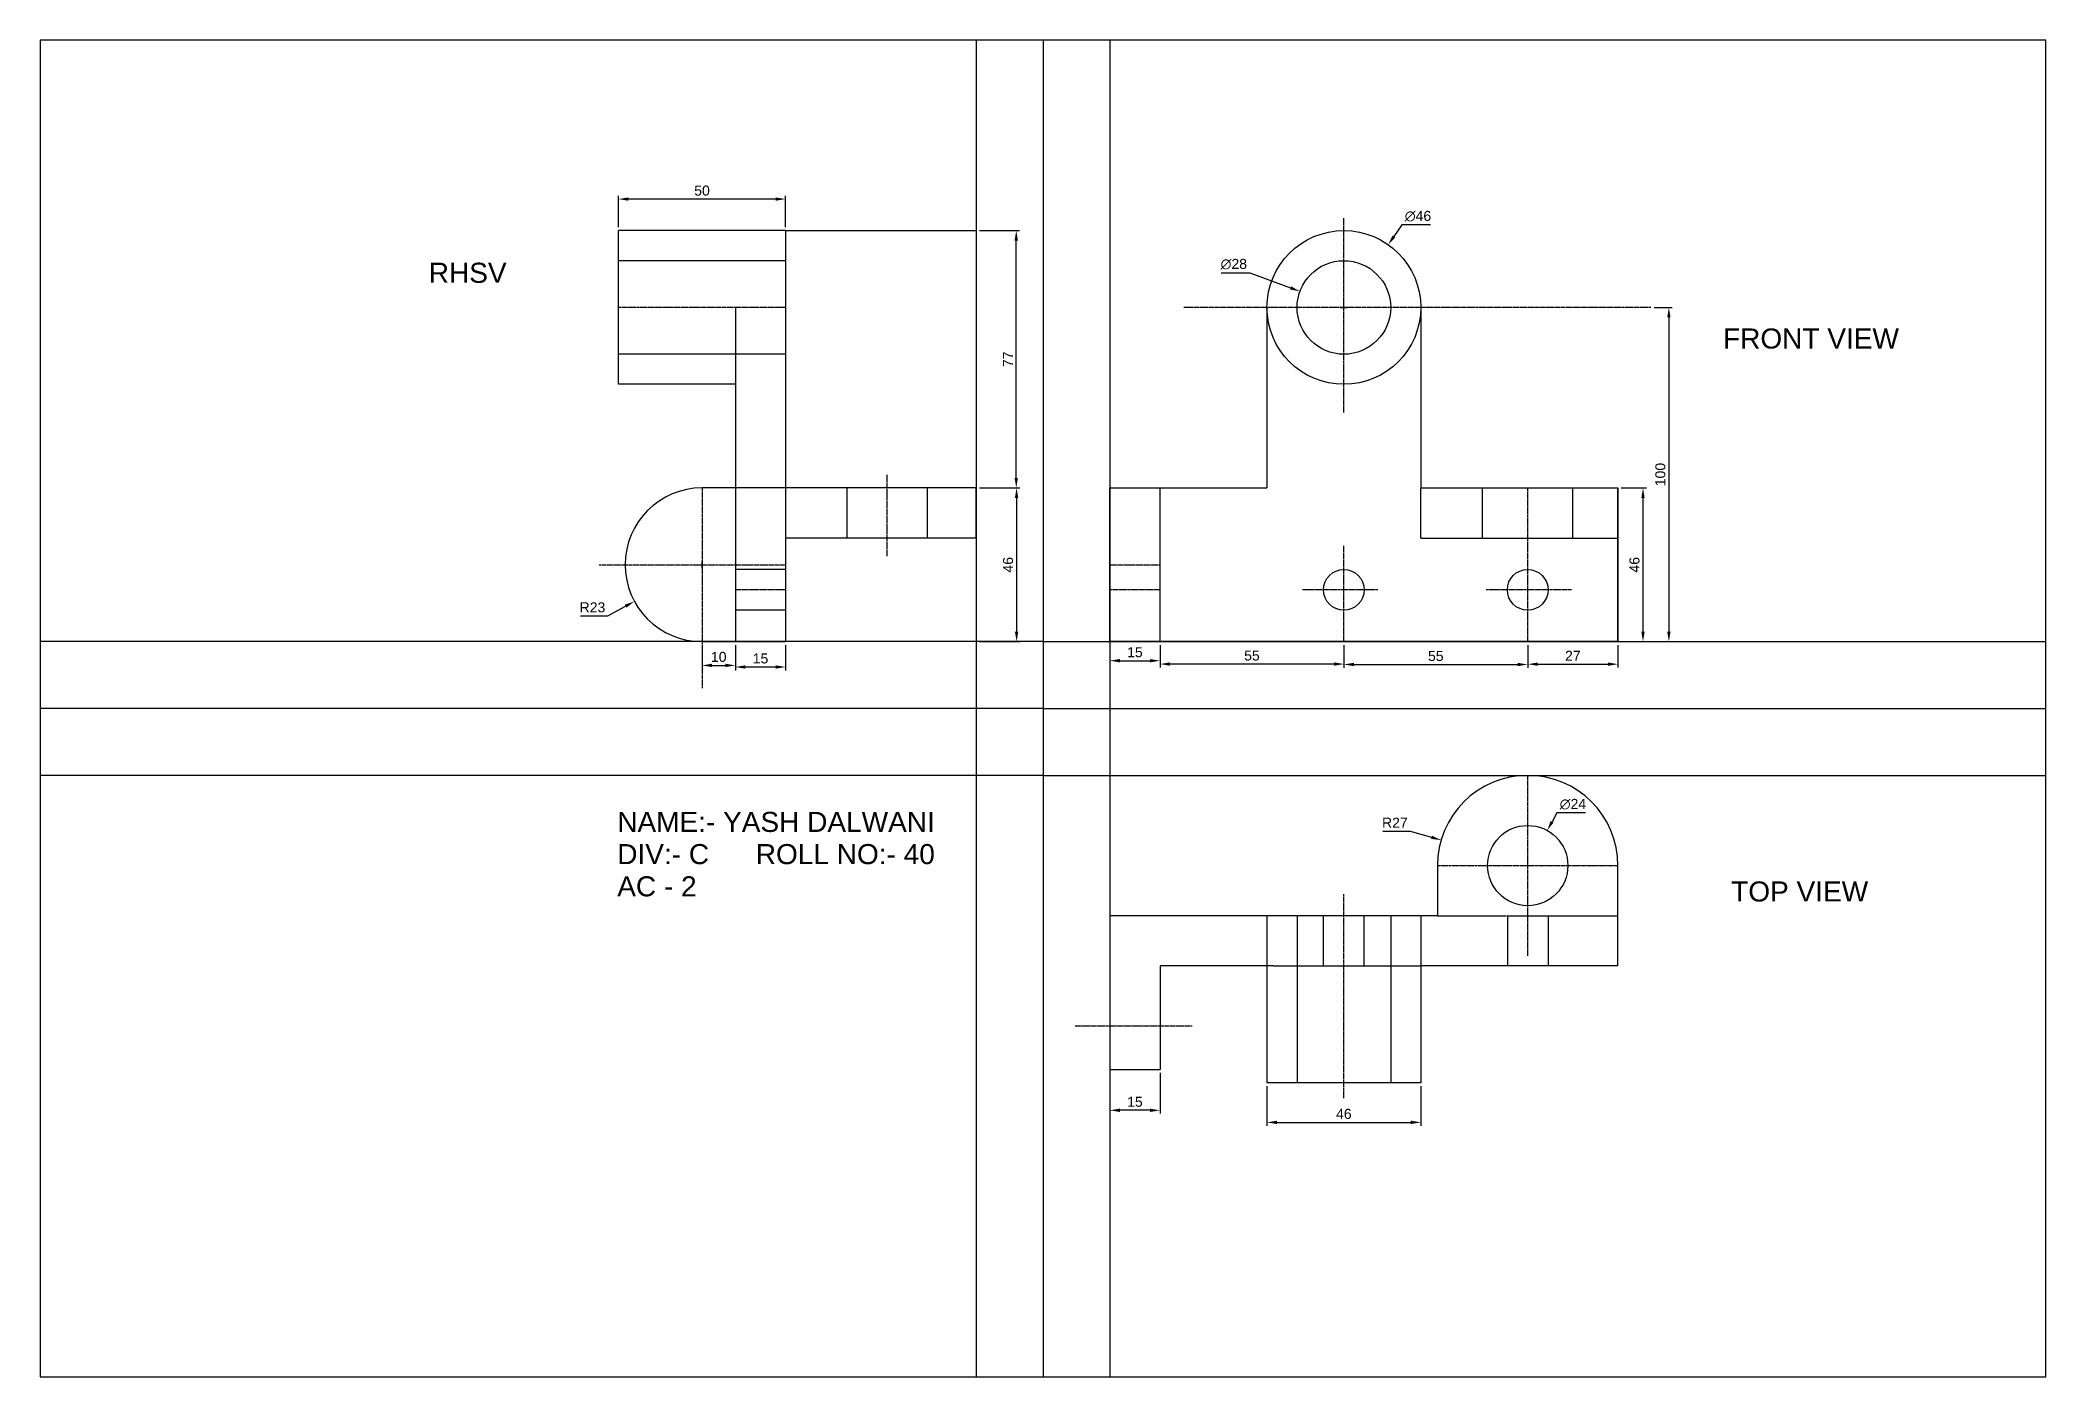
# Model space of a CAD drawing. Header units: millimetres. Extents: x 0 to 600, y 0 to 400.
import ezdxf

# ---------------------------------------------------------------- set-up
doc = ezdxf.new("R2010")
doc.units = ezdxf.units.MM
doc.header["$MEASUREMENT"] = 0
doc.linetypes.add('CENTER2', pattern=[1.125, 0.75, -0.125, 0.125, -0.125])
doc.linetypes.add('HIDDEN2', pattern=[0.1875, 0.125, -0.0625])
for name, color, linetype in [('Centre Line', 150, 'CENTER2'), ('Construction', 253, 'Continuous'), ('Dimension', 3, 'Continuous'), ('Hidden', 254, 'HIDDEN2')]:
    doc.layers.add(name, color=color, linetype=linetype)
doc.styles.get("Standard").update_dxf_attribs({"font": 'arial.ttf'})
doc.dimstyles.get("Standard").update_dxf_attribs({"dimtxt": 3, "dimasz": 3, "dimexe": 1, "dimexo": 1, "dimgap": 1, "dimtad": 1, "dimtoh": 1, "dimdec": 0, "dimzin": 0, "dimdsep": 46, "dimtxsty": 'Standard', "dimcen": 1, "dimadec": 0, "dimazin": 0, "dimtfac": 1, "dimtdec": 0, "dimtofl": 0, "dimtmove": 0, "dimatfit": 3, "dimfxl": 1, "dimtolj": 1, "dimtzin": 0, "dimarcsym": 0})

# ---------------------------------------------------------------- blocks, each defined once
blk = doc.blocks.new('*D6')
at = {"layer": 'Defpoints', "color": 0, "transparency": 16777216}
for p in [(320, 92), (335, 92), (320, 79.77)]:
    blk.add_point(p, dxfattribs=at)
at = {"layer": 'Dimension', "color": 0, "lineweight": -2, "transparency": 16777216}
for p, q in [((320, 91), (320, 78.77)), ((335, 91), (335, 78.77)), ((332, 79.77), (323, 79.77))]:
    blk.add_line(p, q, dxfattribs=at)
at = {"layer": 'Dimension', "color": 0, "transparency": 16777216}
for points in [[(323, 80.27), (323, 79.27), (320, 79.77)], [(332, 80.27), (332, 79.27), (335, 79.77)]]:
    blk.add_solid(points, dxfattribs=at)
at = {"layer": 'Dimension', "color": 0, "transparency": 16777216, "insert": (327.5, 82.3), "char_height": 3, "attachment_point": 5}
blk.add_mtext('\\A1;15', dxfattribs=at)
blk = doc.blocks.new('*D8')
at = {"layer": 'Defpoints', "color": 0, "transparency": 16777216}
for p in [(367, 88), (413, 88), (413, 76.16)]:
    blk.add_point(p, dxfattribs=at)
at = {"layer": 'Dimension', "color": 0, "lineweight": -2, "transparency": 16777216}
for p, q in [((367, 87), (367, 75.16)), ((413, 87), (413, 75.16)), ((370, 76.16), (410, 76.16))]:
    blk.add_line(p, q, dxfattribs=at)
at = {"layer": 'Dimension', "color": 0, "transparency": 16777216}
for points in [[(370, 76.66), (370, 75.66), (367, 76.16)], [(410, 76.66), (410, 75.66), (413, 76.16)]]:
    blk.add_solid(points, dxfattribs=at)
at = {"layer": 'Dimension', "color": 0, "transparency": 16777216, "insert": (390, 78.69), "char_height": 3, "attachment_point": 5}
blk.add_mtext('\\A1;46', dxfattribs=at)
blk = doc.blocks.new('*D12')
at = {"layer": 'Defpoints', "color": 0, "transparency": 16777216}
for p in [(450.83, 163.49), (439.17, 142.51)]:
    blk.add_point(p, dxfattribs=at)
at = {"layer": 'Dimension', "color": 0, "lineweight": -2, "transparency": 16777216}
for p, q in [((453.74, 168.74), (452.28, 166.11)), ((462.29, 168.74), (453.74, 168.74)), ((444, 153), (446, 153)), ((445, 152), (445, 154))]:
    blk.add_line(p, q, dxfattribs=at)
at = {"layer": 'Dimension', "color": 0, "transparency": 16777216}
blk.add_solid([(451.85, 166.36), (452.72, 165.87), (450.83, 163.49)], dxfattribs=at)
at = {"layer": 'Dimension', "color": 0, "transparency": 16777216, "insert": (458.52, 171.35), "char_height": 3, "attachment_point": 5}
blk.add_mtext('\\A1;∅24', dxfattribs=at)
blk = doc.blocks.new('*D13')
at = {"layer": 'Defpoints', "color": 0, "transparency": 16777216}
for p in [(419.1, 160.62), (445, 153)]:
    blk.add_point(p, dxfattribs=at)
at = {"layer": 'Dimension', "color": 0, "lineweight": -2, "transparency": 16777216}
for p, q in [((401.67, 163.34), (409.84, 163.34)), ((409.84, 163.34), (416.22, 161.46)), ((444, 153), (446, 153)), ((445, 152), (445, 154))]:
    blk.add_line(p, q, dxfattribs=at)
at = {"layer": 'Dimension', "color": 0, "transparency": 16777216}
blk.add_solid([(416.36, 161.94), (416.08, 160.98), (419.1, 160.62)], dxfattribs=at)
at = {"layer": 'Dimension', "color": 0, "transparency": 16777216, "insert": (405.26, 165.84), "char_height": 3, "attachment_point": 5}
blk.add_mtext('\\A1;R27', dxfattribs=at)
blk = doc.blocks.new('*D14')
at = {"layer": 'Defpoints', "color": 0, "transparency": 16777216}
for p in [(320, 220), (335, 220), (335, 214.3)]:
    blk.add_point(p, dxfattribs=at)
at = {"layer": 'Dimension', "color": 0, "lineweight": -2, "transparency": 16777216}
for p, q in [((320, 219), (320, 213.3)), ((335, 219), (335, 213.3)), ((323, 214.3), (332, 214.3))]:
    blk.add_line(p, q, dxfattribs=at)
at = {"layer": 'Dimension', "color": 0, "transparency": 16777216}
for points in [[(323, 214.8), (323, 213.8), (320, 214.3)], [(332, 214.8), (332, 213.8), (335, 214.3)]]:
    blk.add_solid(points, dxfattribs=at)
at = {"layer": 'Dimension', "color": 0, "transparency": 16777216, "insert": (327.5, 216.83), "char_height": 3, "attachment_point": 5}
blk.add_mtext('\\A1;15', dxfattribs=at)
blk = doc.blocks.new('*D15')
at = {"layer": 'Defpoints', "color": 0, "transparency": 16777216}
for p in [(335, 220), (390, 220), (335, 213.3)]:
    blk.add_point(p, dxfattribs=at)
at = {"layer": 'Dimension', "color": 0, "lineweight": -2, "transparency": 16777216}
for p, q in [((335, 219), (335, 212.3)), ((390, 219), (390, 212.3)), ((387, 213.3), (338, 213.3))]:
    blk.add_line(p, q, dxfattribs=at)
at = {"layer": 'Dimension', "color": 0, "transparency": 16777216}
for points in [[(338, 213.8), (338, 212.8), (335, 213.3)], [(387, 213.8), (387, 212.8), (390, 213.3)]]:
    blk.add_solid(points, dxfattribs=at)
at = {"layer": 'Dimension', "color": 0, "transparency": 16777216, "insert": (362.5, 215.83), "char_height": 3, "attachment_point": 5}
blk.add_mtext('\\A1;55', dxfattribs=at)
blk = doc.blocks.new('*D16')
at = {"layer": 'Defpoints', "color": 0, "transparency": 16777216}
for p in [(390, 220), (445, 220), (445, 213.17)]:
    blk.add_point(p, dxfattribs=at)
at = {"layer": 'Dimension', "color": 0, "lineweight": -2, "transparency": 16777216}
for p, q in [((390, 219), (390, 212.17)), ((445, 219), (445, 212.17)), ((393, 213.17), (442, 213.17))]:
    blk.add_line(p, q, dxfattribs=at)
at = {"layer": 'Dimension', "color": 0, "transparency": 16777216}
for points in [[(393, 213.67), (393, 212.67), (390, 213.17)], [(442, 213.67), (442, 212.67), (445, 213.17)]]:
    blk.add_solid(points, dxfattribs=at)
at = {"layer": 'Dimension', "color": 0, "transparency": 16777216, "insert": (417.5, 215.69), "char_height": 3, "attachment_point": 5}
blk.add_mtext('\\A1;55', dxfattribs=at)
blk = doc.blocks.new('*D17')
at = {"layer": 'Defpoints', "color": 0, "transparency": 16777216}
for p in [(445, 220), (472, 220), (472, 213.26)]:
    blk.add_point(p, dxfattribs=at)
at = {"layer": 'Dimension', "color": 0, "lineweight": -2, "transparency": 16777216}
for p, q in [((445, 219), (445, 212.26)), ((472, 219), (472, 212.26)), ((448, 213.26), (469, 213.26))]:
    blk.add_line(p, q, dxfattribs=at)
at = {"layer": 'Dimension', "color": 0, "transparency": 16777216}
for points in [[(448, 213.76), (448, 212.76), (445, 213.26)], [(469, 213.76), (469, 212.76), (472, 213.26)]]:
    blk.add_solid(points, dxfattribs=at)
at = {"layer": 'Dimension', "color": 0, "transparency": 16777216, "insert": (458.5, 215.77), "char_height": 3, "attachment_point": 5}
blk.add_mtext('\\A1;27', dxfattribs=at)
blk = doc.blocks.new('*D18')
at = {"layer": 'Defpoints', "color": 0, "transparency": 16777216}
for p in [(472, 266), (472, 220), (479.48, 220)]:
    blk.add_point(p, dxfattribs=at)
at = {"layer": 'Dimension', "color": 0, "lineweight": -2, "transparency": 16777216}
for p, q in [((473, 266), (480.48, 266)), ((479.48, 263), (479.48, 223)), ((473, 220), (480.48, 220))]:
    blk.add_line(p, q, dxfattribs=at)
at = {"layer": 'Dimension', "color": 0, "transparency": 16777216}
for points in [[(478.98, 263), (479.98, 263), (479.48, 266)], [(478.98, 223), (479.98, 223), (479.48, 220)]]:
    blk.add_solid(points, dxfattribs=at)
at = {"layer": 'Dimension', "color": 0, "transparency": 16777216, "insert": (476.94, 243), "char_height": 3, "attachment_point": 5, "rotation": 90}
blk.add_mtext('\\A1;46', dxfattribs=at)
blk = doc.blocks.new('*D19')
at = {"layer": 'Defpoints', "color": 0, "transparency": 16777216}
for p in [(481.85, 320), (481.85, 220), (487.22, 220)]:
    blk.add_point(p, dxfattribs=at)
at = {"layer": 'Dimension', "color": 0, "lineweight": -2, "transparency": 16777216}
for p, q in [((482.85, 320), (488.22, 320)), ((487.22, 317), (487.22, 223)), ((482.85, 220), (488.22, 220))]:
    blk.add_line(p, q, dxfattribs=at)
at = {"layer": 'Dimension', "color": 0, "transparency": 16777216}
for points in [[(486.72, 317), (487.72, 317), (487.22, 320)], [(486.72, 223), (487.72, 223), (487.22, 220)]]:
    blk.add_solid(points, dxfattribs=at)
at = {"layer": 'Dimension', "color": 0, "transparency": 16777216, "insert": (484.69, 270), "char_height": 3, "attachment_point": 5, "rotation": 90}
blk.add_mtext('\\A1;100', dxfattribs=at)
blk = doc.blocks.new('*D20')
at = {"layer": 'Defpoints', "color": 0, "transparency": 16777216}
for p in [(403.25, 338.8), (376.75, 301.2)]:
    blk.add_point(p, dxfattribs=at)
at = {"layer": 'Dimension', "color": 0, "lineweight": -2, "transparency": 16777216}
for p, q in [((407.39, 344.68), (404.97, 341.25)), ((415.95, 344.68), (407.39, 344.68)), ((389, 320), (391, 320)), ((390, 319), (390, 321))]:
    blk.add_line(p, q, dxfattribs=at)
at = {"layer": 'Dimension', "color": 0, "transparency": 16777216}
blk.add_solid([(404.57, 341.54), (405.38, 340.97), (403.25, 338.8)], dxfattribs=at)
at = {"layer": 'Dimension', "color": 0, "transparency": 16777216, "insert": (412.17, 347.3), "char_height": 3, "attachment_point": 5}
blk.add_mtext('\\A1;∅46', dxfattribs=at)
blk = doc.blocks.new('*D21')
at = {"layer": 'Defpoints', "color": 0, "transparency": 16777216}
for p in [(376.86, 324.82), (403.14, 315.18)]:
    blk.add_point(p, dxfattribs=at)
at = {"layer": 'Dimension', "color": 0, "lineweight": -2, "transparency": 16777216}
for p, q in [((353.28, 330.33), (361.85, 330.33)), ((361.85, 330.33), (374.04, 325.86)), ((389, 320), (391, 320)), ((390, 319), (390, 321))]:
    blk.add_line(p, q, dxfattribs=at)
at = {"layer": 'Dimension', "color": 0, "transparency": 16777216}
blk.add_solid([(374.21, 326.32), (373.87, 325.39), (376.86, 324.82)], dxfattribs=at)
at = {"layer": 'Dimension', "color": 0, "transparency": 16777216, "insert": (357.07, 332.94), "char_height": 3, "attachment_point": 5}
blk.add_mtext('\\A1;∅28', dxfattribs=at)
blk = doc.blocks.new('*D23')
at = {"layer": 'Defpoints', "color": 0, "transparency": 16777216}
for p in [(198, 220), (208, 220), (208, 212.9)]:
    blk.add_point(p, dxfattribs=at)
at = {"layer": 'Dimension', "color": 0, "lineweight": -2, "transparency": 16777216}
for p, q in [((198, 219), (198, 211.9)), ((208, 219), (208, 211.9)), ((201, 212.9), (205, 212.9))]:
    blk.add_line(p, q, dxfattribs=at)
at = {"layer": 'Dimension', "color": 0, "transparency": 16777216}
for points in [[(201, 213.4), (201, 212.4), (198, 212.9)], [(205, 213.4), (205, 212.4), (208, 212.9)]]:
    blk.add_solid(points, dxfattribs=at)
at = {"layer": 'Dimension', "color": 0, "transparency": 16777216, "insert": (203, 215.43), "char_height": 3, "attachment_point": 5}
blk.add_mtext('\\A1;10', dxfattribs=at)
blk = doc.blocks.new('*D24')
at = {"layer": 'Defpoints', "color": 0, "transparency": 16777216}
for p in [(208, 220), (223, 220), (223, 212.42)]:
    blk.add_point(p, dxfattribs=at)
at = {"layer": 'Dimension', "color": 0, "lineweight": -2, "transparency": 16777216}
for p, q in [((208, 219), (208, 211.42)), ((223, 219), (223, 211.42)), ((211, 212.42), (220, 212.42))]:
    blk.add_line(p, q, dxfattribs=at)
at = {"layer": 'Dimension', "color": 0, "transparency": 16777216}
for points in [[(211, 212.92), (211, 211.92), (208, 212.42)], [(220, 212.92), (220, 211.92), (223, 212.42)]]:
    blk.add_solid(points, dxfattribs=at)
at = {"layer": 'Dimension', "color": 0, "transparency": 16777216, "insert": (215.5, 214.96), "char_height": 3, "attachment_point": 5}
blk.add_mtext('\\A1;15', dxfattribs=at)
blk = doc.blocks.new('*D25')
at = {"layer": 'Defpoints', "color": 0, "transparency": 16777216}
for p in [(280, 266), (280, 220), (292.1, 220)]:
    blk.add_point(p, dxfattribs=at)
at = {"layer": 'Dimension', "color": 0, "lineweight": -2, "transparency": 16777216}
for p, q in [((281, 266), (293.1, 266)), ((292.1, 263), (292.1, 223)), ((281, 220), (293.1, 220))]:
    blk.add_line(p, q, dxfattribs=at)
at = {"layer": 'Dimension', "color": 0, "transparency": 16777216}
for points in [[(291.6, 263), (292.6, 263), (292.1, 266)], [(291.6, 223), (292.6, 223), (292.1, 220)]]:
    blk.add_solid(points, dxfattribs=at)
at = {"layer": 'Dimension', "color": 0, "transparency": 16777216, "insert": (289.56, 243), "char_height": 3, "attachment_point": 5, "rotation": 90}
blk.add_mtext('\\A1;46', dxfattribs=at)
blk = doc.blocks.new('*D26')
at = {"layer": 'Defpoints', "color": 0, "transparency": 16777216}
for p in [(280, 343), (292, 343), (280, 266)]:
    blk.add_point(p, dxfattribs=at)
at = {"layer": 'Dimension', "color": 0, "lineweight": -2, "transparency": 16777216}
for p, q in [((281, 343), (293, 343)), ((292, 269), (292, 340)), ((281, 266), (293, 266))]:
    blk.add_line(p, q, dxfattribs=at)
at = {"layer": 'Dimension', "color": 0, "transparency": 16777216}
for points in [[(291.5, 340), (292.5, 340), (292, 343)], [(291.5, 269), (292.5, 269), (292, 266)]]:
    blk.add_solid(points, dxfattribs=at)
at = {"layer": 'Dimension', "color": 0, "transparency": 16777216, "insert": (289.5, 304.5), "char_height": 3, "attachment_point": 5, "rotation": 90}
blk.add_mtext('\\A1;77', dxfattribs=at)
blk = doc.blocks.new('*D27')
at = {"layer": 'Defpoints', "color": 0, "transparency": 16777216}
for p in [(173, 352.43), (173, 343), (223, 343)]:
    blk.add_point(p, dxfattribs=at)
at = {"layer": 'Dimension', "color": 0, "lineweight": -2, "transparency": 16777216}
for p, q in [((173, 344), (173, 353.43)), ((220, 352.43), (176, 352.43)), ((223, 344), (223, 353.43))]:
    blk.add_line(p, q, dxfattribs=at)
at = {"layer": 'Dimension', "color": 0, "transparency": 16777216}
for points in [[(176, 352.93), (176, 351.93), (173, 352.43)], [(220, 352.93), (220, 351.93), (223, 352.43)]]:
    blk.add_solid(points, dxfattribs=at)
at = {"layer": 'Dimension', "color": 0, "transparency": 16777216, "insert": (198, 354.96), "char_height": 3, "attachment_point": 5}
blk.add_mtext('\\A1;50', dxfattribs=at)
blk = doc.blocks.new('*D28')
at = {"layer": 'Defpoints', "color": 0, "transparency": 16777216}
for p in [(198, 243), (177.78, 232.04)]:
    blk.add_point(p, dxfattribs=at)
at = {"layer": 'Dimension', "color": 0, "lineweight": -2, "transparency": 16777216}
for p, q in [((197, 243), (199, 243)), ((198, 242), (198, 244)), ((169.81, 227.72), (175.14, 230.61)), ((161.64, 227.72), (169.81, 227.72))]:
    blk.add_line(p, q, dxfattribs=at)
at = {"layer": 'Dimension', "color": 0, "transparency": 16777216}
blk.add_solid([(174.9, 231.05), (175.38, 230.17), (177.78, 232.04)], dxfattribs=at)
at = {"layer": 'Dimension', "color": 0, "transparency": 16777216, "insert": (165.23, 230.25), "char_height": 3, "attachment_point": 5}
blk.add_mtext('\\A1;R23', dxfattribs=at)

msp = doc.modelspace()

# ---------------------------------------------------------------- linework, layer by layer
for p, q in [((300, 400), (300, 0)), ((223, 343), (173, 343)), ((173, 306), (173, 343)), ((223, 343), (223, 266)), ((208, 320), (208, 220)), ((367, 320), (367, 266)), ((413, 320), (413, 266)), ((173, 297), (173, 306)), ((208, 297), (173, 297)), ((208, 266), (198, 266)), ((223, 266), (208, 266)), ((280, 266), (223, 266)), ((280, 251), (280, 266)), ((320, 220), (320, 266)), ((320, 266), (367, 266)), ((335, 220), (335, 266)), ((413, 266), (472, 266)), ((472, 266), (472, 220)), ((472, 220), (472, 266)), ((280, 251), (223, 251)), ((223, 251), (223, 220)), ((198, 220), (223, 220)), ((472, 220), (320, 220)), ((300, 200), (0, 200)), ((300, 200), (600, 200)), ((418, 153), (418, 138)), ((472, 123), (472, 153)), ((418, 138), (320, 138)), ((320, 138), (320, 92)), ((367, 138), (367, 88)), ((413, 138), (413, 88)), ((335, 123), (335, 92)), ((367, 123), (335, 123)), ((472, 123), (413, 123)), ((320, 92), (335, 92)), ((413, 88), (367, 88))]:
    msp.add_line(p, q)
msp.add_lwpolyline([(0, 0), (600, 0), (600, 400), (0, 400)], close=True)
for centre, radius in [((390, 320), 23), ((390, 320), 14), ((390, 235.5), 6.1), ((445, 235.5), 6.1), ((445, 153), 12)]:
    msp.add_circle(centre, radius)
for centre, radius, start, end in [((198, 243), 23, 90, 270), ((445, 153), 27, 0, 180)]:
    msp.add_arc(centre, radius, start, end)
at = {"layer": 'Centre Line'}
for p, q in [((390, 288.58), (390, 346.81)), ((223, 320), (173, 320)), ((481.85, 320), (342.16, 320)), ((198, 266), (198, 206.07)), ((253.31, 269.91), (253.31, 245.51)), ((445, 220), (445, 266)), ((390, 220), (390, 248.72)), ((167.23, 243), (223, 243)), ((320, 243), (335, 243)), ((223, 235.5), (208, 235.5)), ((335, 235.5), (320, 235.5)), ((400.17, 235.5), (377.52, 235.5)), ((458.06, 235.5), (432.52, 235.5)), ((445, 220), (445, 226)), ((445, 126), (445, 180)), ((418, 153), (472, 153)), ((390, 83.42), (390, 144.42)), ((309.67, 105), (344.66, 105))]:
    msp.add_line(p, q, dxfattribs=at)
at = {"layer": 'Construction'}
for p, q in [((280, 400), (280, 0)), ((320, 400), (320, 0)), ((431.5, 251), (431.5, 266)), ((458.5, 251), (458.5, 266)), ((300, 220), (0, 220)), ((300, 220), (600, 220)), ((300, 180), (0, 180)), ((300, 180), (600, 180))]:
    msp.add_line(p, q, dxfattribs=at)
at = {"layer": 'Dimension'}
msp.add_line((223, 343), (280, 343), dxfattribs=at)
at = {"layer": 'Hidden'}
for p, q in [((223, 334), (173, 334)), ((208, 306), (173, 306)), ((223, 306), (208, 306)), ((223, 266), (223, 251)), ((241.31, 266), (241.31, 251)), ((265.31, 266), (265.31, 251)), ((413, 251), (413, 266)), ((413, 251), (472, 251)), ((223, 241.6), (208, 241.6)), ((223, 229.4), (208, 229.4)), ((376, 138), (376, 88)), ((383.9, 123), (383.9, 138)), ((396.1, 123), (396.1, 138)), ((404, 138), (404, 88)), ((418, 138), (472, 138)), ((438.9, 138), (438.9, 123)), ((451.1, 138), (451.1, 123)), ((369, 123), (367, 123)), ((369, 123), (411, 123)), ((411, 123), (413, 123))]:
    msp.add_line(p, q, dxfattribs=at)

# ---------------------------------------------------------------- texts
for s, p in [('RHSV', (116.26, 327.38)), ('FRONT VIEW', (503.43, 307.71)), ('NAME:- YASH DALWANI', (172.64, 163.06)), ('DIV:- C      ROLL NO:- 40', (172.64, 153.43)), ('AC - 2', (172.64, 143.79)), ('TOP VIEW', (505.86, 142.25))]:
    msp.add_text(s, height=6).set_placement(p)

# ---------------------------------------------------------------- dimensions: what is measured, and where the dimension line sits
at = {"layer": 'Dimension'}
for base, p1, p2, picture, middle in [((173, 352.43), (223, 343), (173, 343), '*D27', (198, 354.96)), ((208, 212.9), (198, 220), (208, 220), '*D23', (203, 215.43)), ((223, 212.42), (208, 220), (223, 220), '*D24', (215.5, 214.96)), ((335, 214.3), (320, 220), (335, 220), '*D14', (327.5, 216.83)), ((335, 213.3), (390, 220), (335, 220), '*D15', (362.5, 215.83)), ((445, 213.17), (390, 220), (445, 220), '*D16', (417.5, 215.69)), ((472, 213.26), (445, 220), (472, 220), '*D17', (458.5, 215.77)), ((320, 79.77), (335, 92), (320, 92), '*D6', (327.5, 82.3)), ((413, 76.16), (367, 88), (413, 88), '*D8', (390, 78.69))]:
    dim = msp.add_linear_dim(base=base, p1=p1, p2=p2, dimstyle='Standard', dxfattribs=at)
    dim.commit()
    dim.dimension.update_dxf_attribs({"geometry": picture, "text_midpoint": middle})
for p1, p2, picture, middle in [((376.75, 301.2), (403.25, 338.8), '*D20', (412.17, 344.68)), ((403.14, 315.18), (376.86, 324.82), '*D21', (357.07, 330.33))]:
    dim = msp.add_diameter_dim_2p(p1=p1, p2=p2, dimstyle='Standard', dxfattribs=at)
    dim.commit()
    dim.dimension.update_dxf_attribs({"geometry": picture, "text_midpoint": middle, "dimtype": 163})
for base, p1, p2, picture, middle in [((292, 343), (280, 266), (280, 343), '*D26', (289.5, 304.5)), ((487.22, 220), (481.85, 320), (481.85, 220), '*D19', (484.69, 270)), ((292.1, 220), (280, 266), (280, 220), '*D25', (289.56, 243)), ((479.48, 220), (472, 266), (472, 220), '*D18', (476.94, 243))]:
    dim = msp.add_linear_dim(base=base, p1=p1, p2=p2, angle=90, dimstyle='Standard', dxfattribs=at)
    dim.commit()
    dim.dimension.update_dxf_attribs({"geometry": picture, "text_midpoint": middle})
dim = msp.add_radius_dim(center=(198, 243), mpoint=(177.78, 232.04), dimstyle='Standard', dxfattribs=at)
dim.commit()
dim.dimension.update_dxf_attribs({"geometry": '*D28', "text_midpoint": (165.23, 230.25)})
dim = msp.add_diameter_dim_2p(p1=(439.17, 142.51), p2=(450.83, 163.49), dimstyle='Standard', dxfattribs=at)
dim.commit()
dim.dimension.update_dxf_attribs({"geometry": '*D12', "text_midpoint": (458.52, 171.35)})
dim = msp.add_radius_dim(center=(445, 153), mpoint=(419.1, 160.62), dimstyle='Standard', dxfattribs=at)
dim.commit()
dim.dimension.update_dxf_attribs({"geometry": '*D13', "text_midpoint": (405.26, 163.34), "dimtype": 164})

doc.saveas('drawing.dxf')
